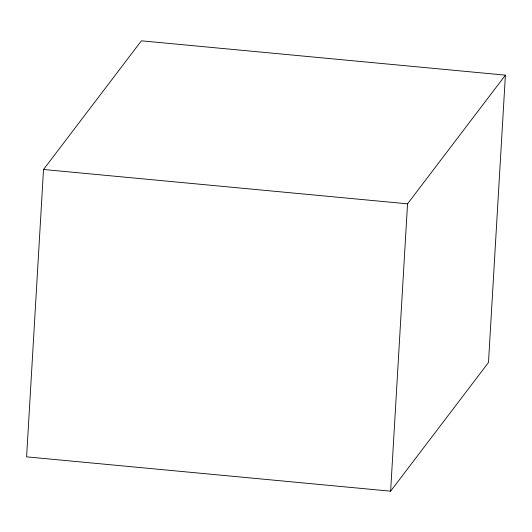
<?xml version="1.0" encoding="UTF-8"?>
<svg xmlns="http://www.w3.org/2000/svg" width="532" height="532" viewBox="0 0 532 532"><rect width="100%" height="100%" fill="white"/><g stroke="black" fill="none" stroke-linecap="round" stroke-linejoin="round"><path stroke-width="0.8" d="M43.524 169.489L26.6 456.848L390.621 491.182L488.476 362.511L505.4 75.152L141.379 40.818L43.524 169.489L407.545 203.823L505.4 75.152M390.621 491.182L407.545 203.823"/></g></svg>
